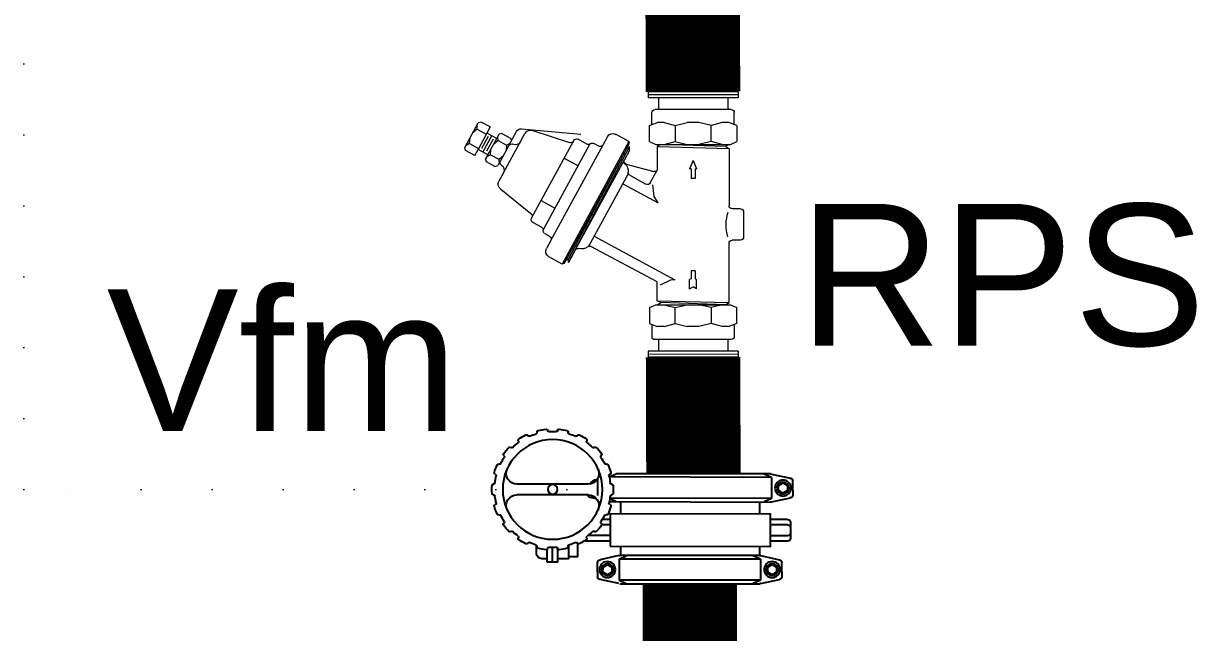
# Model space of a CAD drawing. Extents: x -6531732 to 89637, y -8915 to 32458.
# Drawn here: x 70701 to 71943, y 18383 to 19028 of the extents above; entities that cross this region are included whole.
import ezdxf

# ---------------------------------------------------------------- set-up
doc = ezdxf.new("R2010")
doc.units = 0
doc.linetypes.add('ACAD_ISO07W100', pattern=[3, 0, -3])
doc.linetypes.add('CONTINU', pattern=[0])
for name, color, linetype, lineweight in [('SAN-MC-Circuit_Informatii', 83, 'ACAD_ISO07W100', 25), ('SAN-MC-Sprinklere', 4, 'SPK_LINE', 25), ('SAN-MC-VALVE', 7, 'Continuous', 5)]:
    doc.layers.add(name, color=color, linetype=linetype, lineweight=lineweight)
doc.layers.add('SAN-MC-TEXT', color=7, linetype='Continuous')
doc.styles.get("Standard").update_dxf_attribs({"font": 'arial.ttf'})
doc.linetypes.add('SPK_LINE', pattern='A,300,-250,["SPK",Standard,S=0.5,R=0,X=-130.5,Y=-30.5],-100', length=650)

# ---------------------------------------------------------------- blocks, each defined once
blk = doc.blocks.new('A$C34A82B8A')
at = {"layer": 'SAN-MC-VALVE', "linetype": 'Continuous'}
for p, q in [((-115.4, 144), (-115.4, 135.7)), ((-115.4, 144), (-115.4, 135.7)), ((-115.4, 144), (8.4, 144)), ((-115.4, 139.8), (8.4, 139.8)), ((-115.4, 135.7), (8.4, 135.7)), ((-101.1, 135.7), (-101.1, 119.5)), ((-5.9, 135.7), (-5.9, 119.5)), ((8.4, 144), (8.4, 135.7)), ((8.4, 144), (8.4, 135.7)), ((-110, 98.8), (-110, 115.4)), ((-105.9, 119.5), (-1.1, 119.5)), ((3.1, 98.8), (3.1, 115.4)), ((-113.5, 97.6), (-110, 98.8)), ((-113.5, 97.6), (-113.5, 75.5)), ((-110, 98.8), (-102.4, 101.5)), ((-102.4, 101.5), (-93.5, 101.5)), ((-93.5, 101.5), (-78.3, 97.6)), ((-78.3, 97.6), (-61.5, 101.5)), ((-78.3, 75.5), (-78.3, 97.6)), ((-61.5, 101.5), (-45.5, 101.5)), ((-28.6, 97.6), (-45.5, 101.5)), ((-13.5, 101.5), (-28.6, 97.6)), ((-28.6, 97.6), (-28.6, 75.5)), ((-13.5, 101.5), (-4.5, 101.5)), ((3.1, 98.8), (-4.5, 101.5)), ((6.5, 97.6), (3.1, 98.8)), ((6.5, 75.5), (6.5, 97.6)), ((225.5, 95.5), (238, 102.2)), ((238, 102.2), (242, 101.1)), ((260.5, 67.2), (242, 101.1)), ((243.3, 92.5), (243.6, 98.1)), ((34.9, 75.6), (52.5, 85.2)), ((52.5, 85.2), (52.8, 85.3)), ((70.4, 70.9), (64.4, 81.9)), ((182.7, 92.8), (100.8, 85.5)), ((167.1, 90.6), (116.4, 74)), ((183.9, 75.4), (177.7, 86.7)), ((199.9, 69.9), (189.4, 89.3)), ((209.4, 86.7), (197.7, 80.3)), ((209.4, 86.7), (213.4, 85.5)), ((216.5, 79.8), (213.4, 85.5)), ((214.7, 76.9), (215, 82.5)), ((216.5, 79.8), (230, 87.2)), ((235.6, 60.9), (223.3, 83.5)), ((225.5, 95.5), (230, 87.2)), ((228.3, 82.4), (237.3, 65.8)), ((230, 87.2), (242.3, 64.6)), ((243.3, 92.5), (230.9, 85.7)), ((243.3, 92.5), (249.3, 87.6)), ((-104.9, 71.6), (-113.5, 75.5)), ((-102.9, 71.6), (-104.9, 71.6)), ((-8.9, 71.5), (-102.9, 71.6)), ((-102.9, 71.6), (-98.1, 68.8)), ((-4.1, 68.8), (-102.9, 66.1)), ((-98.1, 68.8), (-102.9, 66.1)), ((-102.9, 66.1), (-102.9, -12.9)), ((-98.1, 68.8), (-8.9, 71.5)), ((-93.5, 71.6), (-78.3, 75.5)), ((-78.3, 75.5), (-61.5, 71.5)), ((-28.6, 75.5), (-45.5, 71.5)), ((-13.5, 71.5), (-28.6, 75.5)), ((-8.9, 71.5), (-4.1, 68.8)), ((-2.1, 71.5), (-8.9, 71.5)), ((-4.1, 68.8), (-4.1, 36.2)), ((6.5, 75.5), (-2.1, 71.5)), ((34, 63.3), (34.1, 68.1)), ((117.9, -90.8), (34.1, 68.1)), ((34.1, 68.1), (38.2, 65.6)), ((34.2, 73), (34.9, 75.6)), ((38.2, 65.6), (34.2, 73)), ((34.9, 75.6), (126.8, -93)), ((38.2, 65.6), (118, -86)), ((38.2, 65.6), (122.1, -88.5)), ((142.1, -60.7), (70.4, 70.9)), ((76.3, 69.2), (83.1, 72.9)), ((88.9, 71.2), (152.4, -45.2)), ((92.8, 72), (104.8, 78.5)), ((111.1, 75.9), (110.6, 76.8)), ((168.3, -29.2), (111.1, 75.9)), ((207.3, 32.3), (183.9, 75.4)), ((197.7, 80.3), (196.5, 76.3)), ((203, 70.5), (198.1, 73.3)), ((199.9, 69.9), (211.5, 48.7)), ((214.7, 76.9), (203, 70.5)), ((203, 70.5), (203.8, 62.8)), ((214.7, 76.9), (220.7, 72)), ((228.8, 57.3), (216.5, 79.8)), ((221.5, 78.7), (230.5, 62.1)), ((225.3, 57.3), (224.5, 65.1)), ((228.8, 57.3), (242.3, 64.6)), ((253.9, 72.9), (241.5, 66.1)), ((246.8, 56.4), (242.3, 64.6)), ((253.9, 72.9), (253.1, 80.6)), ((253.9, 72.9), (258.8, 70.2)), ((259.3, 63.1), (260.5, 67.2)), ((-53.5, 49.6), (-58.3, 37.7)), ((-53.5, 49.6), (-48.7, 37.7)), ((34, 63.3), (41, 50.4)), ((108.6, -73.8), (41, 50.4)), ((123.9, 52.4), (104.8, 42)), ((213.6, 51), (207.6, 55.8)), ((211.5, 48.7), (214.9, 42.4)), ((213.6, 51), (213.3, 45.4)), ((225.3, 57.3), (213.6, 51)), ((225.3, 57.3), (230.2, 54.6)), ((228.8, 57.3), (231.9, 51.6)), ((230.7, 47.6), (231.9, 51.6)), ((246.8, 56.4), (259.3, 63.1)), ((-56.3, 37.7), (-58.3, 37.7)), ((-56.3, 37.7), (-56.3, 24.5)), ((-50.6, 37.7), (-50.6, 24.5)), ((-50.6, 37.7), (-48.7, 37.7)), ((5.5, 18.6), (-4.1, 36.2)), ((38.5, 44.4), (0.6, 34.2)), ((219, 41.2), (214.9, 42.4)), ((219, 41.2), (230.7, 47.6)), ((-56.3, 24.5), (-50.6, 24.5)), ((43.1, 17.5), (-5.2, -8.8)), ((33.7, 29), (11.4, 16.9)), ((89.9, -68.4), (35.6, 31.3)), ((207.3, 32.3), (213.5, 20.9)), ((-5.2, -8.8), (0, 0)), ((0, 0), (1.9, 16.1)), ((211.1, 9.9), (169.6, -23.7)), ((155.5, -5.7), (136.5, -16)), ((-122.9, -21.5), (-122.9, -55.8)), ((-118.6, -17.2), (-107.1, -17.2)), ((168.3, -29.2), (168.8, -30)), ((155.1, -42.4), (167.1, -35.9)), ((-118.6, -60.1), (-107.1, -60.1)), ((-102.9, -146.1), (-102.9, -64.4)), ((82.4, -54.6), (-28.1, -114.8)), ((142.1, -60.7), (148.1, -71.6)), ((150.6, -51.1), (143.8, -54.8)), ((-4.1, -117.5), (87, -68.8)), ((108.6, -73.8), (117.9, -90.8)), ((117.9, -90.8), (118, -86)), ((118, -86), (122.1, -88.5)), ((122.1, -88.5), (124.2, -92.2)), ((124.2, -92.2), (126.8, -93)), ((126.8, -93), (144.7, -83.2)), ((-56.4, -102.3), (-56.4, -113.3)), ((-56.4, -102.3), (-50.6, -102.3)), ((-50.6, -102.3), (-50.6, -113.3)), ((-56.4, -113.3), (-58.3, -114.4)), ((-58.3, -127.2), (-58.3, -114.4)), ((-58.3, -127.2), (-53.5, -124.4)), ((-48.7, -127.2), (-53.5, -124.4)), ((-50.6, -113.3), (-48.7, -114.4)), ((-48.7, -127.2), (-48.7, -114.4)), ((-28.1, -114.8), (-22.5, -115)), ((-22.5, -115), (-8, -122.2)), ((-4.1, -143.4), (-4.1, -117.5)), ((-4.1, -143.4), (-102.9, -146.1)), ((-8.9, -146.1), (-4.1, -143.4)), ((-104.9, -148.9), (-113.5, -152.8)), ((-113.5, -174.9), (-113.5, -152.8)), ((-98.1, -148.9), (-104.9, -148.9)), ((-98.1, -148.9), (-102.9, -146.1)), ((-98.1, -148.9), (-8.9, -146.1)), ((-4.1, -148.9), (-98.1, -148.9)), ((-93.5, -148.9), (-78.4, -152.8)), ((-78.4, -152.8), (-61.5, -148.9)), ((-78.4, -152.8), (-78.4, -174.9)), ((-28.7, -152.8), (-45.5, -148.9)), ((-13.5, -148.9), (-28.7, -152.8)), ((-28.7, -174.9), (-28.7, -152.8)), ((-4.1, -148.9), (-8.9, -146.1)), ((-2.1, -148.9), (-4.1, -148.9)), ((6.5, -152.8), (-2.1, -148.9)), ((6.5, -152.8), (6.5, -174.9)), ((-113.5, -174.9), (-110.1, -176.1)), ((-110.1, -176.1), (-102.5, -178.9)), ((-110.1, -176.1), (-110.1, -192.7)), ((-93.5, -178.9), (-78.4, -174.9)), ((-78.4, -174.9), (-61.5, -178.9)), ((-28.7, -174.9), (-45.5, -178.9)), ((-13.5, -178.9), (-28.7, -174.9)), ((3.1, -176.1), (-4.6, -178.9)), ((6.5, -174.9), (3.1, -176.1)), ((3.1, -176.1), (3.1, -192.8)), ((-102.5, -178.9), (-93.5, -178.9)), ((-61.5, -178.9), (-45.5, -178.9)), ((-13.5, -178.9), (-4.6, -178.9)), ((-105.9, -196.9), (-1.1, -196.9)), ((-101.1, -196.9), (-101.1, -213)), ((-5.9, -196.9), (-5.9, -213)), ((-115.4, -213), (-115.4, -221.3)), ((-115.4, -213), (-115.4, -221.3)), ((-115.4, -213), (8.4, -213)), ((-115.4, -217.1), (8.4, -217.2)), ((-115.4, -221.3), (8.4, -221.3)), ((8.4, -213), (8.4, -221.3)), ((8.4, -213), (8.4, -221.3))]:
    blk.add_line(p, q, dxfattribs=at)
for centre, radius, start, end in [((-105.9, 115.4), 4.11, 89.7566, 180.0042), ((-1, 115.4), 4.11, 359.9878, 90.2354), ((56.9, 77.8), 8.57, 28.5832, 118.5806), ((170.1, 82.6), 8.57, 28.5785, 110.9636), ((183.4, 86), 6.86, 28.579, 95.132), ((74.2, 73), 4.32, 208.5754, 298.5905), ((85.1, 69.1), 4.32, 49.8349, 118.5801), ((90.7, 75.7), 4.32, 230.0061, 298.5723), ((106.8, 74.7), 4.32, 28.5864, 118.581), ((114.9, 78), 4.32, 208.5786, 290.9616), ((191.1, 79.3), 8.23, 208.5847, 293.8279), ((196.1, 67.8), 4.32, 28.5862, 113.8299), ((37.4, 48.4), 4.11, 285.0713, 28.5792), ((37.6, 48), 4.11, 311.8031, 28.5792), ((207.7, 46.7), 4.32, 303.3339, 28.5778), ((-0.5, 38.2), 4.11, 208.5855, 285.068), ((31.7, 32.6), 4.11, 298.581, 6.4404), ((49.4, 34.6), 13.7, 131.4028, 186.444), ((214.6, 36.2), 8.23, 123.3354, 208.5789), ((9.3, 20.7), 4.32, 208.5871, 298.5784), ((206, 16.8), 8.57, 306.2008, 28.5845), ((-107.1, -12.9), 4.29, 270.0039, 359.9888), ((-118.6, -21.5), 4.28, 89.9917, 180.0004), ((-159.4, -39.1), 60.5, 344.015, 16.9387), ((165, -32.1), 4.32, 298.584, 28.5769), ((172.1, -27.1), 4.32, 126.203, 208.5858), ((148.6, -47.3), 4.32, 298.5836, 7.3274), ((157.1, -46.2), 4.32, 118.5914, 187.1561), ((-118.6, -55.8), 4.28, 179.9917, 270.0004), ((-107.1, -64.4), 4.29, 0.0035, 89.9882), ((145.9, -58.6), 4.32, 118.5723, 208.5888), ((88.9, -72.4), 4.11, 50.7239, 118.581), ((100.2, -58.6), 13.7, 230.7192, 285.7617), ((105, -75.8), 4.11, 28.5866, 105.3585), ((140.6, -75.7), 8.57, 298.5832, 28.5806), ((-106, -192.7), 4.11, 179.9878, 270.2354), ((-1.1, -192.8), 4.11, 269.7566, 0.0042)]:
    blk.add_arc(centre, radius, start, end, dxfattribs=at)
blk = doc.blocks.new('12')
at = {"layer": 'SAN-MC-TEXT'}
for p, q in [((-0.1266, 0.2021, 1.4273), (-0.1264, 0.2017, 1.4273)), ((-0.1158, 0.206, 1.4273), (-0.1157, 0.2058, 1.4273)), ((-0.1055, 0.2079, 1.4273), (-0.1055, 0.2074, 1.4273)), ((-0.094, 0.2079, 1.4273), (-0.094, 0.2076, 1.4273)), ((-0.0837, 0.206, 1.4273), (-0.0838, 0.2056, 1.4273)), ((-0.073, 0.2021, 1.4273), (-0.0731, 0.2019, 1.4273)), ((-0.1444, 0.1895, 1.4273), (-0.1441, 0.1892, 1.4273)), ((-0.1357, 0.1969, 1.4273), (-0.1355, 0.1967, 1.4273)), ((-0.0639, 0.1969, 1.4273), (-0.0641, 0.1965, 1.4273)), ((-0.0551, 0.1895, 1.4273), (-0.0553, 0.1893, 1.4273)), ((-0.1512, 0.1815, 1.4273), (-0.1509, 0.1814, 1.4273)), ((-0.1055, 0.1075, 1.4273), (-0.1055, 0.1829, 1.4273)), ((-0.094, 0.1075, 1.4273), (-0.094, 0.1829, 1.4273)), ((-0.0484, 0.1815, 1.4273), (-0.0487, 0.1813, 1.4273)), ((-0.1569, 0.1716, 1.4273), (-0.1565, 0.1714, 1.4273)), ((-0.0426, 0.1716, 1.4273), (-0.0429, 0.1715, 1.4273)), ((-0.0321, 0.1623, 1.4273), (-0.0408, 0.1623, 1.4273)), ((-0.039, 0.1617, 1.4273), (-0.0395, 0.1616, 1.4273)), ((-0.1625, 0.1505, 1.4273), (-0.1622, 0.1504, 1.4273)), ((-0.0371, 0.1505, 1.4273), (-0.0373, 0.1504, 1.4273)), ((-0.0227, 0.1509, 1.4273), (-0.0363, 0.1509, 1.4273)), ((-0.0264, 0.1509, 1.4273), (-0.0264, 0.1566, 1.4273)), ((-0.0227, 0.1395, 1.4273), (-0.0227, 0.1509, 1.4273)), ((-0.1625, 0.14, 1.4273), (-0.162, 0.14, 1.4273)), ((-0.0227, 0.1452, 1.4273), (-0.0384, 0.1452, 1.4273)), ((-0.0371, 0.14, 1.4273), (-0.0375, 0.14, 1.4273)), ((-0.0227, 0.1395, 1.4273), (-0.0363, 0.1395, 1.4273)), ((-0.0264, 0.1281, 1.4273), (-0.0264, 0.1395, 1.4273)), ((-0.1605, 0.1287, 1.4273), (-0.1602, 0.1288, 1.4273)), ((-0.0284, 0.1281, 1.4273), (-0.0408, 0.1281, 1.4273)), ((-0.0264, 0.1281, 1.4273), (-0.0408, 0.1281, 1.4273)), ((-0.039, 0.1287, 1.4273), (-0.0393, 0.1288, 1.4273)), ((-0.0284, 0.1184, 1.4273), (-0.0284, 0.1281, 1.4273)), ((-0.1569, 0.1188, 1.4273), (-0.1566, 0.119, 1.4273)), ((-0.0426, 0.1188, 1.4273), (-0.043, 0.1191, 1.4273)), ((-0.0284, 0.1184, 1.4273), (-0.0422, 0.1184, 1.4273)), ((-0.1512, 0.1089, 1.4273), (-0.1508, 0.1092, 1.4273)), ((-0.1444, 0.1009, 1.4273), (-0.1442, 0.1011, 1.4273)), ((-0.0898, 0.0987, 0.7136), (-0.0913, 0.1055, 0.7136)), ((-0.0551, 0.1009, 1.4273), (-0.0554, 0.1012, 1.4273)), ((-0.0512, 0.1076, 1.4273), (-0.0512, 0.0844, 1.4273)), ((-0.0484, 0.1089, 1.4273), (-0.0486, 0.1091, 1.4273)), ((-0.0455, 0.1108, 1.4273), (-0.0455, 0.0844, 1.4273)), ((-0.1357, 0.0935, 1.4273), (-0.1354, 0.0939, 1.4273)), ((-0.1266, 0.0883, 1.4273), (-0.1265, 0.0885, 1.4273)), ((-0.1102, 0.0977, 0.7136), (-0.0933, 0.0977, 0.7136)), ((-0.073, 0.0883, 1.4273), (-0.0731, 0.0887, 1.4273)), ((-0.0684, 0.0925, 1.4273), (-0.0684, 0.0844, 1.4273)), ((-0.0639, 0.0935, 1.4273), (-0.064, 0.0937, 1.4273)), ((-0.0626, 0.093, 1.4273), (-0.0626, 0.0844, 1.4273)), ((-0.0297, 0.075), (-0.0254, 0.095)), ((-0.0126, 0.0975), (-0.0222, 0.0975)), ((-0.0176, 0.0918), (-0.0203, 0.0871)), ((-0.0203, 0.0871), (-0.0176, 0.0824)), ((-0.0122, 0.0919), (-0.0176, 0.0918)), ((-0.0126, 0.0975), (-0.0075, 0.0975)), ((-0.0094, 0.0871), (-0.0122, 0.0919)), ((-0.0121, 0.0824), (-0.0094, 0.0871)), ((-0.0001, 0.075), (-0.0044, 0.095)), ((-0.113, 0.0853, 0.7136), (-0.1164, 0.0778, 0.7136)), ((-0.1162, -0.0856), (-0.1164, 0.0778, 0.7136)), ((-0.1158, 0.0844, 1.4273), (-0.1157, 0.0848, 1.4273)), ((-0.1125, -0.0864), (-0.113, 0.0853, 0.7136)), ((-0.1055, 0.0826, 1.4273), (-0.1055, 0.0828, 1.4273)), ((-0.094, 0.0826, 1.4273), (-0.094, 0.083, 1.4273)), ((-0.0901, -0.0864), (-0.0905, 0.0845, 0.7136)), ((-0.0902, 0.0846, 0.7136), (-0.0871, 0.0778, 0.7136)), ((-0.0869, 0.0845, 0.7136), (-0.0864, -0.0856)), ((-0.0837, 0.0844, 1.4273), (-0.0838, 0.0846, 1.4273)), ((-0.0261, 0.0749), (-0.0295, 0.0673)), ((-0.0261, -0.0749), (-0.0261, 0.0749)), ((-0.0261, 0.0749), (-0.0037, 0.0749)), ((-0.0176, 0.0824), (-0.0121, 0.0824)), ((-0.0037, -0.0749), (-0.0037, 0.0749)), ((-0.0037, 0.0749), (-0.0002, 0.0673)), ((-0.0741, 0.073, 0.7136), (-0.0869, 0.073, 0.7136)), ((-0.0302, 0.073, 0.7136), (-0.0398, 0.073, 0.7136)), ((-0.0298, -0.0741), (-0.0298, 0.0741)), ((0, 0.0741), (0, -0.0741)), ((-0.0736, -0.0741), (-0.0864, -0.0741)), ((-0.0298, -0.0741), (-0.0394, -0.0741)), ((-0.0261, -0.0749), (-0.0295, -0.0673)), ((-0.0037, -0.0749), (-0.0002, -0.0673)), ((-0.1161, -0.0865), (-0.1118, -0.1065)), ((-0.1125, -0.0864), (-0.116, -0.0788)), ((-0.1125, -0.0864), (-0.0901, -0.0864)), ((-0.0865, -0.0865), (-0.0908, -0.1065)), ((-0.0901, -0.0864), (-0.0867, -0.0788)), ((-0.0679, -0.1034, 0.7136), (-0.0679, -0.0855, 0.7136)), ((-0.0622, -0.1034, 0.7136), (-0.0622, -0.0855, 0.7136)), ((-0.0508, -0.1034, 0.7136), (-0.0508, -0.0855, 0.7136)), ((-0.0451, -0.1034, 0.7136), (-0.0451, -0.0855, 0.7136)), ((-0.0297, -0.075), (-0.0254, -0.095)), ((-0.0261, -0.0749), (-0.0037, -0.0749)), ((-0.0176, -0.0825), (-0.0203, -0.0873)), ((-0.0122, -0.0825), (-0.0176, -0.0825)), ((-0.0094, -0.0872), (-0.0122, -0.0825)), ((-0.0001, -0.075), (-0.0044, -0.095)), ((-0.104, -0.094), (-0.1067, -0.0988)), ((-0.1067, -0.0988), (-0.104, -0.1035)), ((-0.0986, -0.094), (-0.104, -0.094)), ((-0.0958, -0.0987), (-0.0986, -0.094)), ((-0.0985, -0.1035), (-0.0958, -0.0987)), ((-0.0126, -0.0975), (-0.0222, -0.0975)), ((-0.0203, -0.0873), (-0.0176, -0.092)), ((-0.0176, -0.092), (-0.0121, -0.0919)), ((-0.0126, -0.0975), (-0.0075, -0.0975)), ((-0.0121, -0.0919), (-0.0094, -0.0872)), ((-0.099, -0.109), (-0.1087, -0.109)), ((-0.104, -0.1035), (-0.0985, -0.1035)), ((-0.099, -0.109), (-0.0939, -0.109)), ((-0.0485, -0.1069, 0.7136), (-0.0645, -0.1069, 0.7136))]:
    blk.add_line(p, q, dxfattribs=at)
at = {"layer": 'SAN-MC-TEXT', "elevation": 0.7136}
blk.add_lwpolyline([(-0.0398, 0.0844), (-0.0394, -0.0855), (-0.0736, -0.0855), (-0.0741, 0.0844)], close=True, dxfattribs=at)
at = {"layer": 'SAN-MC-TEXT'}
for centre, radius in [((-0.0998, 0.1452, 1.4273), 0.0528), ((-0.0998, 0.1452, 1.4273), 0.00514), ((-0.0149, 0.0872), 0.00847), ((-0.0149, 0.0872), 0.00635), ((-0.0149, -0.0872), 0.00847), ((-0.0149, -0.0872), 0.00635), ((-0.1013, -0.0987), 0.00847), ((-0.1013, -0.0987), 0.00635)]:
    blk.add_circle(centre, radius, dxfattribs=at)
for centre, radius, start, end in [((-0.0998, 0.1452, 1.4273), 0.0614, 116.5141, 123.475), ((-0.1278, 0.2014, 1.4273), 0.00143, 296.5141, 25.2119), ((-0.1252, 0.2026, 1.4273), 0.00143, 113.9096, 205.2119), ((-0.0998, 0.1452, 1.4273), 0.0642, 106.0904, 113.9096), ((-0.1172, 0.2056, 1.4273), 0.00143, 20, 106.0904), ((-0.1144, 0.2063, 1.4273), 0.00143, 200, 283.475), ((-0.0998, 0.1452, 1.4273), 0.0614, 96.5141, 103.475), ((-0.1069, 0.2076, 1.4273), 0.00143, 276.5141, 5.2119), ((-0.104, 0.2079, 1.4273), 0.00143, 93.9096, 185.2119), ((-0.0998, 0.1452, 1.4273), 0.0642, 86.0904, 93.9096), ((-0.0955, 0.2079, 1.4273), 0.00143, 0, 86.0904), ((-0.0926, 0.2076, 1.4273), 0.00143, 180, 263.475), ((-0.0998, 0.1452, 1.4273), 0.0614, 76.5141, 83.475), ((-0.0851, 0.2063, 1.4273), 0.00143, 256.5141, 345.2119), ((-0.0824, 0.2056, 1.4273), 0.00143, 73.9096, 165.2119), ((-0.0998, 0.1452, 1.4273), 0.0642, 66.0904, 73.9096), ((-0.0743, 0.2026, 1.4273), 0.00143, 340, 66.0904), ((-0.0717, 0.2014, 1.4273), 0.00143, 160, 243.475), ((-0.0998, 0.1452, 1.4273), 0.0614, 56.5141, 63.475), ((-0.0998, 0.1452, 1.4273), 0.0614, 136.5141, 143.475), ((-0.1433, 0.1905, 1.4273), 0.00143, 133.9096, 225.2119), ((-0.0998, 0.1452, 1.4273), 0.0642, 126.0904, 133.9096), ((-0.1453, 0.1884, 1.4273), 0.00143, 316.5141, 45.2119), ((-0.1368, 0.196, 1.4273), 0.00143, 40, 126.0904), ((-0.1344, 0.1976, 1.4273), 0.00143, 220, 303.475), ((-0.1169, 0.1829, 1.4273), 0.0114, 0, 114.4433), ((-0.0826, 0.1829, 1.4273), 0.0114, 65.5567, 180), ((-0.0651, 0.1976, 1.4273), 0.00143, 236.5141, 325.2119), ((-0.0628, 0.196, 1.4273), 0.00143, 53.9096, 145.2119), ((-0.0998, 0.1452, 1.4273), 0.0642, 46.0904, 53.9096), ((-0.0542, 0.1884, 1.4273), 0.00143, 140, 223.475), ((-0.0562, 0.1905, 1.4273), 0.00143, 320, 46.0904), ((-0.0998, 0.1452, 1.4273), 0.0614, 36.5141, 43.475), ((-0.0998, 0.1452, 1.4273), 0.0642, 146.0904, 153.9096), ((-0.1519, 0.1803, 1.4273), 0.00143, 60, 146.0904), ((-0.1502, 0.1826, 1.4273), 0.00143, 240, 323.475), ((-0.0493, 0.1826, 1.4273), 0.00143, 216.5141, 305.2119), ((-0.0476, 0.1803, 1.4273), 0.00143, 33.9096, 125.2119), ((-0.0998, 0.1452, 1.4273), 0.0642, 26.0904, 33.9096), ((-0.1607, 0.1603, 1.4273), 0.00143, 74.7881, 166.0904), ((-0.16, 0.1631, 1.4273), 0.00143, 254.7881, 343.4859), ((-0.0998, 0.1452, 1.4273), 0.0614, 156.5141, 163.475), ((-0.1562, 0.1728, 1.4273), 0.00143, 153.9096, 245.2119), ((-0.1574, 0.1702, 1.4273), 0.00143, 336.5141, 65.2119), ((-0.0422, 0.1702, 1.4273), 0.00143, 120, 203.475), ((-0.0998, 0.1452, 1.4273), 0.0614, 16.5141, 23.475), ((-0.0434, 0.1728, 1.4273), 0.00143, 300, 26.0904), ((-0.0395, 0.1631, 1.4273), 0.00143, 196.5141, 285.2119), ((-0.0388, 0.1603, 1.4273), 0.00143, 13.9096, 105.2119), ((-0.0321, 0.1566, 1.4273), 0.00571, 0, 90), ((-0.0998, 0.1452, 1.4273), 0.0642, 166.0904, 173.9096), ((-0.1622, 0.1519, 1.4273), 0.00143, 173.9096, 260), ((-0.1624, 0.149, 1.4273), 0.00143, 356.525, 80), ((-0.0371, 0.149, 1.4273), 0.00143, 100, 183.475), ((-0.0998, 0.1452, 1.4273), 0.0642, 6.0904, 13.9096), ((-0.0373, 0.1519, 1.4273), 0.00143, 280, 6.0904), ((-0.1622, 0.1386, 1.4273), 0.00143, 94.7881, 186.0904), ((-0.0998, 0.1452, 1.4273), 0.0642, 186.0904, 193.9096), ((-0.1624, 0.1414, 1.4273), 0.00143, 274.7881, 3.4859), ((-0.0998, 0.1452, 1.4273), 0.0614, 176.525, 183.4859), ((-0.0998, 0.1452, 1.4273), 0.0614, 356.5141, 3.475), ((-0.0371, 0.1414, 1.4273), 0.00143, 176.5141, 265.2119), ((-0.0998, 0.1452, 1.4273), 0.0642, 346.0904, 353.9096), ((-0.0373, 0.1386, 1.4273), 0.00143, 353.9096, 85.2119), ((-0.1607, 0.1301, 1.4273), 0.00143, 193.9096, 280), ((-0.16, 0.1274, 1.4273), 0.00143, 16.525, 100), ((-0.0998, 0.1452, 1.4273), 0.0614, 196.5141, 203.475), ((-0.0998, 0.1452, 1.4273), 0.0614, 336.5141, 343.475), ((-0.0396, 0.1274, 1.4273), 0.00143, 80, 163.475), ((-0.0388, 0.1301, 1.4273), 0.00143, 260, 346.0904), ((-0.1562, 0.1176, 1.4273), 0.00143, 120, 206.0904), ((-0.0998, 0.1452, 1.4273), 0.0642, 206.0904, 213.9096), ((-0.1574, 0.1202, 1.4273), 0.00143, 300, 23.475), ((-0.0998, 0.1452, 1.4273), 0.0642, 326.0904, 333.9096), ((-0.0422, 0.1202, 1.4273), 0.00143, 156.5141, 245.2119), ((-0.0434, 0.1176, 1.4273), 0.00143, 333.9096, 65.2119), ((-0.1519, 0.1102, 1.4273), 0.00143, 213.9096, 305.2119), ((-0.1502, 0.1078, 1.4273), 0.00143, 36.5141, 125.2119), ((-0.0998, 0.1452, 1.4273), 0.0614, 216.5141, 223.475), ((-0.1433, 0.1, 1.4273), 0.00143, 140, 226.0904), ((-0.1453, 0.102, 1.4273), 0.00143, 320, 43.475), ((-0.1169, 0.1075, 1.4273), 0.0114, 245.5567, 0), ((-0.1018, 0.0977, 0.7136), 0.00847, 117.8451, 175.8538), ((-0.0944, 0.1048, 0.7136), 0.00321, 12.1139, 90), ((-0.0826, 0.1075, 1.4273), 0.0114, 180, 294.4433), ((-0.0542, 0.102, 1.4273), 0.00143, 136.5141, 225.2119), ((-0.0998, 0.1452, 1.4273), 0.0614, 316.5141, 323.475), ((-0.0562, 0.1, 1.4273), 0.00143, 313.9096, 45.2119), ((-0.0493, 0.1078, 1.4273), 0.00143, 60, 143.475), ((-0.0476, 0.1102, 1.4273), 0.00143, 240, 326.0904), ((-0.0998, 0.1452, 1.4273), 0.0642, 226.0904, 233.9096), ((-0.1368, 0.0945, 1.4273), 0.00143, 233.9096, 325.2119), ((-0.1344, 0.0928, 1.4273), 0.00143, 56.5141, 145.2119), ((-0.0998, 0.1452, 1.4273), 0.0614, 236.5141, 243.475), ((-0.1278, 0.089, 1.4273), 0.00143, 340, 63.475), ((-0.1252, 0.0878, 1.4273), 0.00143, 160, 246.0904), ((-0.0743, 0.0878, 1.4273), 0.00143, 293.9096, 25.2119), ((-0.0717, 0.089, 1.4273), 0.00143, 116.5141, 205.2119), ((-0.0998, 0.1452, 1.4273), 0.0614, 296.5141, 303.475), ((-0.0651, 0.0928, 1.4273), 0.00143, 40, 123.475), ((-0.0628, 0.0945, 1.4273), 0.00143, 220, 306.0904), ((-0.0998, 0.1452, 1.4273), 0.0642, 306.0904, 313.9096), ((-0.0222, 0.0943), 0.00321, 90, 167.8861), ((-0.0075, 0.0943), 0.00321, 12.1139, 90), ((-0.0998, 0.1452, 1.4273), 0.0642, 246.0904, 253.9096), ((-0.1172, 0.0849, 1.4273), 0.00143, 253.9096, 345.2119), ((-0.1144, 0.0841, 1.4273), 0.00143, 76.5141, 165.2119), ((-0.0998, 0.1452, 1.4273), 0.0614, 256.5141, 263.475), ((-0.1069, 0.0828, 1.4273), 0.00143, 0, 83.475), ((-0.104, 0.0826, 1.4273), 0.00143, 180, 266.0904), ((-0.0998, 0.1452, 1.4273), 0.0642, 266.0904, 273.9096), ((-0.0955, 0.0826, 1.4273), 0.00143, 273.9096, 5.2119), ((-0.0926, 0.0828, 1.4273), 0.00143, 96.5141, 185.2119), ((-0.0998, 0.1452, 1.4273), 0.0614, 276.5141, 283.475), ((-0.0915, 0.0845, 0.7136), 0.00458, 0, 12.1139), ((-0.0851, 0.0841, 1.4273), 0.00143, 20, 103.475), ((-0.0824, 0.0849, 1.4273), 0.00143, 200, 286.0904), ((-0.0998, 0.1452, 1.4273), 0.0642, 286.0904, 293.9096), ((-0.0252, 0.0741), 0.00458, 167.8861, 180), ((-0.0252, -0.0741), 0.00458, 180, 192.1139), ((-0.0046, -0.0741), 0.00458, 347.8861, 0), ((-0.1116, -0.0856), 0.00458, 180, 192.1139), ((-0.091, -0.0856), 0.00458, 347.8861, 0), ((-0.0222, -0.0943), 0.00321, 192.1139, 270), ((-0.0075, -0.0943), 0.00321, 270, 347.8861), ((-0.1087, -0.1058), 0.00321, 192.1139, 270), ((-0.0939, -0.1058), 0.00321, 270, 347.8861), ((-0.0645, -0.1034, 0.7136), 0.00343, 180, 270), ((-0.0588, -0.1034, 0.7136), 0.00343, 180, 270), ((-0.0542, -0.1034, 0.7136), 0.00343, 270, 0), ((-0.0485, -0.1034, 0.7136), 0.00343, 270, 0)]:
    blk.add_arc(centre, radius, start, end, dxfattribs=at)

msp = doc.modelspace()

# ---------------------------------------------------------------- linework, layer by layer
at = {"layer": 'SAN-MC-Circuit_Informatii', "linetype": 'ACAD_ISO07W100', "lineweight": 0, "ltscale": 25}
for points, elevation in [([(70701.4, 18534.8), (70701.4, 18534.8), (70703.3, 24573.1)], 1784.1), ([(71276.3, 18534.8), (70701, 18534.8)], 1427.3)]:
    msp.add_lwpolyline(points, dxfattribs=dict(at, elevation=elevation))
at = {"layer": 'SAN-MC-Sprinklere', "color": 44, "linetype": 'CONTINU', "ltscale": 0.3, "const_width": 100, "elevation": -374.3}
for points in [[(71409.5, 19045.5), (71409.9, 18956)], [(71409.9, 18674.8), (71410.3, 18551.3)]]:
    msp.add_lwpolyline(points, dxfattribs=at)
at = {"layer": 'SAN-MC-Sprinklere', "color": 44, "linetype": 'CONTINU', "ltscale": 0.3, "const_width": 100}
msp.add_lwpolyline([(71406.4, 18435), (71406.6, 18243.5)], dxfattribs=at)

# ---------------------------------------------------------------- block references
at = {"layer": 'SAN-MC-VALVE', "xscale": -0.7700000000000001, "yscale": 0.7700000000000001, "zscale": 0.7700000000000001}
msp.add_blockref('A$C34A82B8A', (71368.8, 18845.1, -374.3), dxfattribs=at)
at = {"layer": 'SAN-MC-VALVE', "xscale": -1000, "yscale": 1000, "zscale": 1000, "rotation": 90}
msp.add_blockref('12', (71406.4, 18435, -731.1), dxfattribs=at)

# ---------------------------------------------------------------- texts
at = {"layer": 'SAN-MC-TEXT', "char_height": 150, "width": 1266.864, "attachment_point": 1}
for s, insert in [('RPS ', (71521.8, 18837.1)), ('Vfm', (70789.1, 18746.7))]:
    msp.add_mtext(s, dxfattribs=dict(at, insert=insert))

doc.saveas('drawing.dxf')
